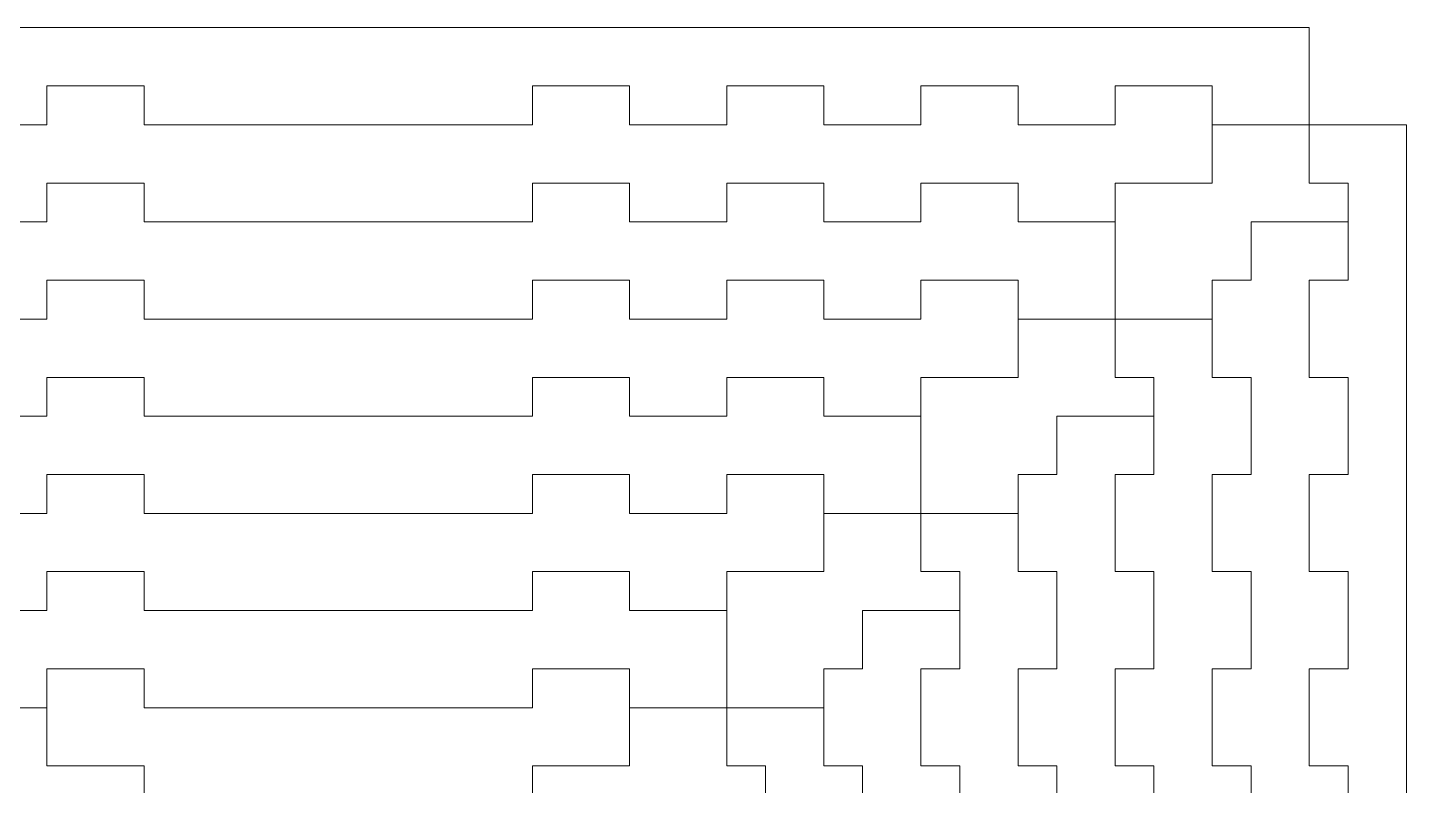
# Model space of a CAD drawing. Header units: centimetres. Extents: x -21.5 to 21.5, y -19.5 to 19.5.
# Drawn here: x -13.7 to 0.5, y -6.07 to 1.73 of the extents above; entities that cross this region are included whole.
import ezdxf

# ---------------------------------------------------------------- set-up
doc = ezdxf.new("R2010")
doc.units = ezdxf.units.CM
doc.header["$MEASUREMENT"] = 0

msp = doc.modelspace()

# ---------------------------------------------------------------- linework, layer by layer
at = {"lineweight": 9}
for points in [[(-10.50065, 1.73192), (-10.50065, 1.73192), (-20.50065, 1.73192), (-20.50065, 1.73192)], [(-10.50065, 1.73192), (-10.50065, 1.73192), (-0.50065, 1.73192), (-0.50065, 1.73192)], [(-0.50065, 1.73192), (-0.50065, 1.73192), (-0.50065, 0.73192), (-0.50065, 0.73192)], [(-13.50065, 1.13192), (-13.50065, 1.13192), (-12.50065, 1.13192), (-12.50065, 1.13192)], [(-13.50065, 0.73192), (-13.50065, 0.73192), (-13.50065, 1.13192), (-13.50065, 1.13192)], [(-12.50065, 1.13192), (-12.50065, 1.13192), (-12.50065, 0.73192), (-12.50065, 0.73192)], [(-7.50065, 1.13192), (-7.50065, 1.13192), (-8.50065, 1.13192), (-8.50065, 1.13192)], [(-8.50065, 1.13192), (-8.50065, 1.13192), (-8.50065, 0.73192), (-8.50065, 0.73192)], [(-7.50065, 0.73192), (-7.50065, 0.73192), (-7.50065, 1.13192), (-7.50065, 1.13192)], [(-5.50065, 1.13192), (-5.50065, 1.13192), (-6.50065, 1.13192), (-6.50065, 1.13192)], [(-6.50065, 1.13192), (-6.50065, 1.13192), (-6.50065, 0.73192), (-6.50065, 0.73192)], [(-5.50065, 0.73192), (-5.50065, 0.73192), (-5.50065, 1.13192), (-5.50065, 1.13192)], [(-3.50065, 1.13192), (-3.50065, 1.13192), (-4.50065, 1.13192), (-4.50065, 1.13192)], [(-4.50065, 1.13192), (-4.50065, 1.13192), (-4.50065, 0.73192), (-4.50065, 0.73192)], [(-3.50065, 0.73192), (-3.50065, 0.73192), (-3.50065, 1.13192), (-3.50065, 1.13192)], [(-1.50065, 1.13192), (-1.50065, 1.13192), (-2.50065, 1.13192), (-2.50065, 1.13192)], [(-2.50065, 1.13192), (-2.50065, 1.13192), (-2.50065, 0.73192), (-2.50065, 0.73192)], [(-1.50065, 0.73192), (-1.50065, 0.73192), (-1.50065, 1.13192), (-1.50065, 1.13192)], [(-14.50065, 0.73192), (-14.50065, 0.73192), (-13.50065, 0.73192), (-13.50065, 0.73192)], [(-12.50065, 0.73192), (-12.50065, 0.73192), (-11.50065, 0.73192), (-11.50065, 0.73192)], [(-10.50065, 0.73192), (-10.50065, 0.73192), (-11.50065, 0.73192), (-11.50065, 0.73192)], [(-10.50065, 0.73192), (-10.50065, 0.73192), (-9.50065, 0.73192), (-9.50065, 0.73192)], [(-8.50065, 0.73192), (-8.50065, 0.73192), (-9.50065, 0.73192), (-9.50065, 0.73192)], [(-6.50065, 0.73192), (-6.50065, 0.73192), (-7.50065, 0.73192), (-7.50065, 0.73192)], [(-4.50065, 0.73192), (-4.50065, 0.73192), (-5.50065, 0.73192), (-5.50065, 0.73192)], [(-2.50065, 0.73192), (-2.50065, 0.73192), (-3.50065, 0.73192), (-3.50065, 0.73192)], [(-1.50065, 0.73192), (-1.50065, 0.73192), (-1.50065, 0.13192), (-1.50065, 0.13192)], [(-0.50065, 0.73192), (-0.50065, 0.73192), (-1.50065, 0.73192), (-1.50065, 0.73192)], [(-0.50065, 0.73192), (-0.50065, 0.73192), (0.49935, 0.73192), (0.49935, 0.73192)], [(-0.50065, 0.73192), (-0.50065, 0.73192), (-0.50065, 0.13192), (-0.50065, 0.13192)], [(0.49935, 0.73192), (0.49935, 0.73192), (0.49935, -9.26808), (0.49935, -9.26808)], [(-13.50065, 0.13192), (-13.50065, 0.13192), (-12.50065, 0.13192), (-12.50065, 0.13192)], [(-13.50065, -0.26808), (-13.50065, -0.26808), (-13.50065, 0.13192), (-13.50065, 0.13192)], [(-12.50065, 0.13192), (-12.50065, 0.13192), (-12.50065, -0.26808), (-12.50065, -0.26808)], [(-7.50065, 0.13192), (-7.50065, 0.13192), (-8.50065, 0.13192), (-8.50065, 0.13192)], [(-8.50065, 0.13192), (-8.50065, 0.13192), (-8.50065, -0.26808), (-8.50065, -0.26808)], [(-7.50065, -0.26808), (-7.50065, -0.26808), (-7.50065, 0.13192), (-7.50065, 0.13192)], [(-5.50065, 0.13192), (-5.50065, 0.13192), (-6.50065, 0.13192), (-6.50065, 0.13192)], [(-6.50065, 0.13192), (-6.50065, 0.13192), (-6.50065, -0.26808), (-6.50065, -0.26808)], [(-5.50065, -0.26808), (-5.50065, -0.26808), (-5.50065, 0.13192), (-5.50065, 0.13192)], [(-3.50065, 0.13192), (-3.50065, 0.13192), (-4.50065, 0.13192), (-4.50065, 0.13192)], [(-4.50065, 0.13192), (-4.50065, 0.13192), (-4.50065, -0.26808), (-4.50065, -0.26808)], [(-3.50065, -0.26808), (-3.50065, -0.26808), (-3.50065, 0.13192), (-3.50065, 0.13192)], [(-1.50065, 0.13192), (-1.50065, 0.13192), (-2.50065, 0.13192), (-2.50065, 0.13192)], [(-2.50065, 0.13192), (-2.50065, 0.13192), (-2.50065, -0.26808), (-2.50065, -0.26808)], [(-0.50065, 0.13192), (-0.50065, 0.13192), (-0.10065, 0.13192), (-0.10065, 0.13192)], [(-0.10065, 0.13192), (-0.10065, 0.13192), (-0.10065, -0.86808), (-0.10065, -0.86808)], [(-14.50065, -0.26808), (-14.50065, -0.26808), (-13.50065, -0.26808), (-13.50065, -0.26808)], [(-12.50065, -0.26808), (-12.50065, -0.26808), (-11.50065, -0.26808), (-11.50065, -0.26808)], [(-10.50065, -0.26808), (-10.50065, -0.26808), (-11.50065, -0.26808), (-11.50065, -0.26808)], [(-10.50065, -0.26808), (-10.50065, -0.26808), (-9.50065, -0.26808), (-9.50065, -0.26808)], [(-8.50065, -0.26808), (-8.50065, -0.26808), (-9.50065, -0.26808), (-9.50065, -0.26808)], [(-6.50065, -0.26808), (-6.50065, -0.26808), (-7.50065, -0.26808), (-7.50065, -0.26808)], [(-4.50065, -0.26808), (-4.50065, -0.26808), (-5.50065, -0.26808), (-5.50065, -0.26808)], [(-2.50065, -0.26808), (-2.50065, -0.26808), (-3.50065, -0.26808), (-3.50065, -0.26808)], [(-2.50065, -0.26808), (-2.50065, -0.26808), (-2.50065, -1.26808), (-2.50065, -1.26808)], [(-1.10065, -0.26808), (-1.10065, -0.26808), (-0.10065, -0.26808), (-0.10065, -0.26808)], [(-1.10065, -0.26808), (-1.10065, -0.26808), (-1.10065, -0.86808), (-1.10065, -0.86808)], [(-13.50065, -0.86808), (-13.50065, -0.86808), (-12.50065, -0.86808), (-12.50065, -0.86808)], [(-13.50065, -1.26808), (-13.50065, -1.26808), (-13.50065, -0.86808), (-13.50065, -0.86808)], [(-12.50065, -0.86808), (-12.50065, -0.86808), (-12.50065, -1.26808), (-12.50065, -1.26808)], [(-7.50065, -0.86808), (-7.50065, -0.86808), (-8.50065, -0.86808), (-8.50065, -0.86808)], [(-8.50065, -0.86808), (-8.50065, -0.86808), (-8.50065, -1.26808), (-8.50065, -1.26808)], [(-7.50065, -1.26808), (-7.50065, -1.26808), (-7.50065, -0.86808), (-7.50065, -0.86808)], [(-5.50065, -0.86808), (-5.50065, -0.86808), (-6.50065, -0.86808), (-6.50065, -0.86808)], [(-6.50065, -0.86808), (-6.50065, -0.86808), (-6.50065, -1.26808), (-6.50065, -1.26808)], [(-5.50065, -1.26808), (-5.50065, -1.26808), (-5.50065, -0.86808), (-5.50065, -0.86808)], [(-3.50065, -0.86808), (-3.50065, -0.86808), (-4.50065, -0.86808), (-4.50065, -0.86808)], [(-4.50065, -0.86808), (-4.50065, -0.86808), (-4.50065, -1.26808), (-4.50065, -1.26808)], [(-3.50065, -1.86808), (-3.50065, -1.86808), (-3.50065, -0.86808), (-3.50065, -0.86808)], [(-1.50065, -0.86808), (-1.50065, -0.86808), (-1.10065, -0.86808), (-1.10065, -0.86808)], [(-1.50065, -0.86808), (-1.50065, -0.86808), (-1.50065, -1.86808), (-1.50065, -1.86808)], [(-0.50065, -0.86808), (-0.50065, -0.86808), (-0.50065, -1.86808), (-0.50065, -1.86808)], [(-0.10065, -0.86808), (-0.10065, -0.86808), (-0.50065, -0.86808), (-0.50065, -0.86808)], [(-14.50065, -1.26808), (-14.50065, -1.26808), (-13.50065, -1.26808), (-13.50065, -1.26808)], [(-12.50065, -1.26808), (-12.50065, -1.26808), (-11.50065, -1.26808), (-11.50065, -1.26808)], [(-10.50065, -1.26808), (-10.50065, -1.26808), (-11.50065, -1.26808), (-11.50065, -1.26808)], [(-10.50065, -1.26808), (-10.50065, -1.26808), (-9.50065, -1.26808), (-9.50065, -1.26808)], [(-8.50065, -1.26808), (-8.50065, -1.26808), (-9.50065, -1.26808), (-9.50065, -1.26808)], [(-6.50065, -1.26808), (-6.50065, -1.26808), (-7.50065, -1.26808), (-7.50065, -1.26808)], [(-4.50065, -1.26808), (-4.50065, -1.26808), (-5.50065, -1.26808), (-5.50065, -1.26808)], [(-2.50065, -1.26808), (-2.50065, -1.26808), (-3.50065, -1.26808), (-3.50065, -1.26808)], [(-2.50065, -1.26808), (-2.50065, -1.26808), (-2.50065, -1.86808), (-2.50065, -1.86808)], [(-2.50065, -1.26808), (-2.50065, -1.26808), (-1.50065, -1.26808), (-1.50065, -1.26808)], [(-13.50065, -1.86808), (-13.50065, -1.86808), (-12.50065, -1.86808), (-12.50065, -1.86808)], [(-13.50065, -2.26808), (-13.50065, -2.26808), (-13.50065, -1.86808), (-13.50065, -1.86808)], [(-12.50065, -1.86808), (-12.50065, -1.86808), (-12.50065, -2.26808), (-12.50065, -2.26808)], [(-7.50065, -1.86808), (-7.50065, -1.86808), (-8.50065, -1.86808), (-8.50065, -1.86808)], [(-8.50065, -1.86808), (-8.50065, -1.86808), (-8.50065, -2.26808), (-8.50065, -2.26808)], [(-7.50065, -2.26808), (-7.50065, -2.26808), (-7.50065, -1.86808), (-7.50065, -1.86808)], [(-5.50065, -1.86808), (-5.50065, -1.86808), (-6.50065, -1.86808), (-6.50065, -1.86808)], [(-6.50065, -1.86808), (-6.50065, -1.86808), (-6.50065, -2.26808), (-6.50065, -2.26808)], [(-5.50065, -2.26808), (-5.50065, -2.26808), (-5.50065, -1.86808), (-5.50065, -1.86808)], [(-3.50065, -1.86808), (-3.50065, -1.86808), (-4.50065, -1.86808), (-4.50065, -1.86808)], [(-4.50065, -1.86808), (-4.50065, -1.86808), (-4.50065, -2.26808), (-4.50065, -2.26808)], [(-2.50065, -1.86808), (-2.50065, -1.86808), (-2.10065, -1.86808), (-2.10065, -1.86808)], [(-2.10065, -1.86808), (-2.10065, -1.86808), (-2.10065, -2.86808), (-2.10065, -2.86808)], [(-1.50065, -1.86808), (-1.50065, -1.86808), (-1.10065, -1.86808), (-1.10065, -1.86808)], [(-1.10065, -1.86808), (-1.10065, -1.86808), (-1.10065, -2.86808), (-1.10065, -2.86808)], [(-0.50065, -1.86808), (-0.50065, -1.86808), (-0.10065, -1.86808), (-0.10065, -1.86808)], [(-0.10065, -1.86808), (-0.10065, -1.86808), (-0.10065, -2.86808), (-0.10065, -2.86808)], [(-14.50065, -2.26808), (-14.50065, -2.26808), (-13.50065, -2.26808), (-13.50065, -2.26808)], [(-12.50065, -2.26808), (-12.50065, -2.26808), (-11.50065, -2.26808), (-11.50065, -2.26808)], [(-10.50065, -2.26808), (-10.50065, -2.26808), (-11.50065, -2.26808), (-11.50065, -2.26808)], [(-10.50065, -2.26808), (-10.50065, -2.26808), (-9.50065, -2.26808), (-9.50065, -2.26808)], [(-8.50065, -2.26808), (-8.50065, -2.26808), (-9.50065, -2.26808), (-9.50065, -2.26808)], [(-6.50065, -2.26808), (-6.50065, -2.26808), (-7.50065, -2.26808), (-7.50065, -2.26808)], [(-4.50065, -2.26808), (-4.50065, -2.26808), (-5.50065, -2.26808), (-5.50065, -2.26808)], [(-4.50065, -2.26808), (-4.50065, -2.26808), (-4.50065, -3.26808), (-4.50065, -3.26808)], [(-3.10065, -2.26808), (-3.10065, -2.26808), (-3.10065, -2.86808), (-3.10065, -2.86808)], [(-3.10065, -2.26808), (-3.10065, -2.26808), (-2.10065, -2.26808), (-2.10065, -2.26808)], [(-13.50065, -2.86808), (-13.50065, -2.86808), (-12.50065, -2.86808), (-12.50065, -2.86808)], [(-13.50065, -3.26808), (-13.50065, -3.26808), (-13.50065, -2.86808), (-13.50065, -2.86808)], [(-12.50065, -2.86808), (-12.50065, -2.86808), (-12.50065, -3.26808), (-12.50065, -3.26808)], [(-7.50065, -2.86808), (-7.50065, -2.86808), (-8.50065, -2.86808), (-8.50065, -2.86808)], [(-8.50065, -2.86808), (-8.50065, -2.86808), (-8.50065, -3.26808), (-8.50065, -3.26808)], [(-7.50065, -3.26808), (-7.50065, -3.26808), (-7.50065, -2.86808), (-7.50065, -2.86808)], [(-5.50065, -2.86808), (-5.50065, -2.86808), (-6.50065, -2.86808), (-6.50065, -2.86808)], [(-6.50065, -2.86808), (-6.50065, -2.86808), (-6.50065, -3.26808), (-6.50065, -3.26808)], [(-5.50065, -3.26808), (-5.50065, -3.26808), (-5.50065, -2.86808), (-5.50065, -2.86808)], [(-4.50065, -2.86808), (-4.50065, -2.86808), (-4.50065, -3.26808), (-4.50065, -3.26808)], [(-3.10065, -2.86808), (-3.10065, -2.86808), (-3.50065, -2.86808), (-3.50065, -2.86808)], [(-3.50065, -2.86808), (-3.50065, -2.86808), (-3.50065, -3.86808), (-3.50065, -3.86808)], [(-2.10065, -2.86808), (-2.10065, -2.86808), (-2.50065, -2.86808), (-2.50065, -2.86808)], [(-2.50065, -2.86808), (-2.50065, -2.86808), (-2.50065, -3.86808), (-2.50065, -3.86808)], [(-1.10065, -2.86808), (-1.10065, -2.86808), (-1.50065, -2.86808), (-1.50065, -2.86808)], [(-1.50065, -2.86808), (-1.50065, -2.86808), (-1.50065, -3.86808), (-1.50065, -3.86808)], [(-0.50065, -2.86808), (-0.50065, -2.86808), (-0.50065, -3.86808), (-0.50065, -3.86808)], [(-0.10065, -2.86808), (-0.10065, -2.86808), (-0.50065, -2.86808), (-0.50065, -2.86808)], [(-14.50065, -3.26808), (-14.50065, -3.26808), (-13.50065, -3.26808), (-13.50065, -3.26808)], [(-12.50065, -3.26808), (-12.50065, -3.26808), (-11.50065, -3.26808), (-11.50065, -3.26808)], [(-10.50065, -3.26808), (-10.50065, -3.26808), (-11.50065, -3.26808), (-11.50065, -3.26808)], [(-10.50065, -3.26808), (-10.50065, -3.26808), (-9.50065, -3.26808), (-9.50065, -3.26808)], [(-8.50065, -3.26808), (-8.50065, -3.26808), (-9.50065, -3.26808), (-9.50065, -3.26808)], [(-6.50065, -3.26808), (-6.50065, -3.26808), (-7.50065, -3.26808), (-7.50065, -3.26808)], [(-5.50065, -3.26808), (-5.50065, -3.26808), (-5.50065, -3.86808), (-5.50065, -3.86808)], [(-4.50065, -3.26808), (-4.50065, -3.26808), (-5.50065, -3.26808), (-5.50065, -3.26808)], [(-4.50065, -3.26808), (-4.50065, -3.26808), (-4.50065, -3.86808), (-4.50065, -3.86808)], [(-4.50065, -3.26808), (-4.50065, -3.26808), (-3.50065, -3.26808), (-3.50065, -3.26808)], [(-13.50065, -3.86808), (-13.50065, -3.86808), (-12.50065, -3.86808), (-12.50065, -3.86808)], [(-13.50065, -4.26808), (-13.50065, -4.26808), (-13.50065, -3.86808), (-13.50065, -3.86808)], [(-12.50065, -3.86808), (-12.50065, -3.86808), (-12.50065, -4.26808), (-12.50065, -4.26808)], [(-7.50065, -3.86808), (-7.50065, -3.86808), (-8.50065, -3.86808), (-8.50065, -3.86808)], [(-8.50065, -3.86808), (-8.50065, -3.86808), (-8.50065, -4.26808), (-8.50065, -4.26808)], [(-7.50065, -4.26808), (-7.50065, -4.26808), (-7.50065, -3.86808), (-7.50065, -3.86808)], [(-5.50065, -3.86808), (-5.50065, -3.86808), (-6.50065, -3.86808), (-6.50065, -3.86808)], [(-6.50065, -3.86808), (-6.50065, -3.86808), (-6.50065, -4.26808), (-6.50065, -4.26808)], [(-4.50065, -3.86808), (-4.50065, -3.86808), (-4.10065, -3.86808), (-4.10065, -3.86808)], [(-4.10065, -3.86808), (-4.10065, -3.86808), (-4.10065, -4.86808), (-4.10065, -4.86808)], [(-3.50065, -3.86808), (-3.50065, -3.86808), (-3.10065, -3.86808), (-3.10065, -3.86808)], [(-3.10065, -3.86808), (-3.10065, -3.86808), (-3.10065, -4.86808), (-3.10065, -4.86808)], [(-2.50065, -3.86808), (-2.50065, -3.86808), (-2.10065, -3.86808), (-2.10065, -3.86808)], [(-2.10065, -3.86808), (-2.10065, -3.86808), (-2.10065, -4.86808), (-2.10065, -4.86808)], [(-1.50065, -3.86808), (-1.50065, -3.86808), (-1.10065, -3.86808), (-1.10065, -3.86808)], [(-1.10065, -3.86808), (-1.10065, -3.86808), (-1.10065, -4.86808), (-1.10065, -4.86808)], [(-0.50065, -3.86808), (-0.50065, -3.86808), (-0.10065, -3.86808), (-0.10065, -3.86808)], [(-0.10065, -3.86808), (-0.10065, -3.86808), (-0.10065, -4.86808), (-0.10065, -4.86808)], [(-14.50065, -4.26808), (-14.50065, -4.26808), (-13.50065, -4.26808), (-13.50065, -4.26808)], [(-12.50065, -4.26808), (-12.50065, -4.26808), (-11.50065, -4.26808), (-11.50065, -4.26808)], [(-10.50065, -4.26808), (-10.50065, -4.26808), (-11.50065, -4.26808), (-11.50065, -4.26808)], [(-10.50065, -4.26808), (-10.50065, -4.26808), (-9.50065, -4.26808), (-9.50065, -4.26808)], [(-8.50065, -4.26808), (-8.50065, -4.26808), (-9.50065, -4.26808), (-9.50065, -4.26808)], [(-6.50065, -4.26808), (-6.50065, -4.26808), (-7.50065, -4.26808), (-7.50065, -4.26808)], [(-6.50065, -4.26808), (-6.50065, -4.26808), (-6.50065, -5.26808), (-6.50065, -5.26808)], [(-5.10065, -4.26808), (-5.10065, -4.26808), (-5.10065, -4.86808), (-5.10065, -4.86808)], [(-5.10065, -4.26808), (-5.10065, -4.26808), (-4.10065, -4.26808), (-4.10065, -4.26808)], [(-13.50065, -4.86808), (-13.50065, -4.86808), (-12.50065, -4.86808), (-12.50065, -4.86808)], [(-13.50065, -5.26808), (-13.50065, -5.26808), (-13.50065, -4.86808), (-13.50065, -4.86808)], [(-12.50065, -4.86808), (-12.50065, -4.86808), (-12.50065, -5.26808), (-12.50065, -5.26808)], [(-7.50065, -4.86808), (-7.50065, -4.86808), (-8.50065, -4.86808), (-8.50065, -4.86808)], [(-8.50065, -4.86808), (-8.50065, -4.86808), (-8.50065, -5.26808), (-8.50065, -5.26808)], [(-7.50065, -5.26808), (-7.50065, -5.26808), (-7.50065, -4.86808), (-7.50065, -4.86808)], [(-6.50065, -4.86808), (-6.50065, -4.86808), (-6.50065, -5.26808), (-6.50065, -5.26808)], [(-5.10065, -4.86808), (-5.10065, -4.86808), (-5.50065, -4.86808), (-5.50065, -4.86808)], [(-5.50065, -4.86808), (-5.50065, -4.86808), (-5.50065, -5.86808), (-5.50065, -5.86808)], [(-4.10065, -4.86808), (-4.10065, -4.86808), (-4.50065, -4.86808), (-4.50065, -4.86808)], [(-4.50065, -4.86808), (-4.50065, -4.86808), (-4.50065, -5.86808), (-4.50065, -5.86808)], [(-3.10065, -4.86808), (-3.10065, -4.86808), (-3.50065, -4.86808), (-3.50065, -4.86808)], [(-3.50065, -4.86808), (-3.50065, -4.86808), (-3.50065, -5.86808), (-3.50065, -5.86808)], [(-2.10065, -4.86808), (-2.10065, -4.86808), (-2.50065, -4.86808), (-2.50065, -4.86808)], [(-2.50065, -4.86808), (-2.50065, -4.86808), (-2.50065, -5.86808), (-2.50065, -5.86808)], [(-1.10065, -4.86808), (-1.10065, -4.86808), (-1.50065, -4.86808), (-1.50065, -4.86808)], [(-1.50065, -4.86808), (-1.50065, -4.86808), (-1.50065, -5.86808), (-1.50065, -5.86808)], [(-0.50065, -4.86808), (-0.50065, -4.86808), (-0.50065, -5.86808), (-0.50065, -5.86808)], [(-0.10065, -4.86808), (-0.10065, -4.86808), (-0.50065, -4.86808), (-0.50065, -4.86808)], [(-14.50065, -5.26808), (-14.50065, -5.26808), (-13.50065, -5.26808), (-13.50065, -5.26808)], [(-13.50065, -5.26808), (-13.50065, -5.26808), (-13.50065, -5.86808), (-13.50065, -5.86808)], [(-12.50065, -5.26808), (-12.50065, -5.26808), (-11.50065, -5.26808), (-11.50065, -5.26808)], [(-10.50065, -5.26808), (-10.50065, -5.26808), (-11.50065, -5.26808), (-11.50065, -5.26808)], [(-10.50065, -5.26808), (-10.50065, -5.26808), (-9.50065, -5.26808), (-9.50065, -5.26808)], [(-8.50065, -5.26808), (-8.50065, -5.26808), (-9.50065, -5.26808), (-9.50065, -5.26808)], [(-7.50065, -5.26808), (-7.50065, -5.26808), (-7.50065, -5.86808), (-7.50065, -5.86808)], [(-6.50065, -5.26808), (-6.50065, -5.26808), (-7.50065, -5.26808), (-7.50065, -5.26808)], [(-6.50065, -5.26808), (-6.50065, -5.26808), (-6.50065, -5.86808), (-6.50065, -5.86808)], [(-6.50065, -5.26808), (-6.50065, -5.26808), (-5.50065, -5.26808), (-5.50065, -5.26808)], [(-13.50065, -5.86808), (-13.50065, -5.86808), (-12.50065, -5.86808), (-12.50065, -5.86808)], [(-12.50065, -5.86808), (-12.50065, -5.86808), (-12.50065, -6.26808), (-12.50065, -6.26808)], [(-7.50065, -5.86808), (-7.50065, -5.86808), (-8.50065, -5.86808), (-8.50065, -5.86808)], [(-8.50065, -5.86808), (-8.50065, -5.86808), (-8.50065, -6.26808), (-8.50065, -6.26808)], [(-6.50065, -5.86808), (-6.50065, -5.86808), (-6.10065, -5.86808), (-6.10065, -5.86808)], [(-6.10065, -5.86808), (-6.10065, -5.86808), (-6.10065, -6.86808), (-6.10065, -6.86808)], [(-5.50065, -5.86808), (-5.50065, -5.86808), (-5.10065, -5.86808), (-5.10065, -5.86808)], [(-5.10065, -5.86808), (-5.10065, -5.86808), (-5.10065, -6.86808), (-5.10065, -6.86808)], [(-4.50065, -5.86808), (-4.50065, -5.86808), (-4.10065, -5.86808), (-4.10065, -5.86808)], [(-4.10065, -5.86808), (-4.10065, -5.86808), (-4.10065, -6.86808), (-4.10065, -6.86808)], [(-3.50065, -5.86808), (-3.50065, -5.86808), (-3.10065, -5.86808), (-3.10065, -5.86808)], [(-3.10065, -5.86808), (-3.10065, -5.86808), (-3.10065, -6.86808), (-3.10065, -6.86808)], [(-2.50065, -5.86808), (-2.50065, -5.86808), (-2.10065, -5.86808), (-2.10065, -5.86808)], [(-2.10065, -5.86808), (-2.10065, -5.86808), (-2.10065, -6.86808), (-2.10065, -6.86808)], [(-1.50065, -5.86808), (-1.50065, -5.86808), (-1.10065, -5.86808), (-1.10065, -5.86808)], [(-1.10065, -5.86808), (-1.10065, -5.86808), (-1.10065, -6.86808), (-1.10065, -6.86808)], [(-0.50065, -5.86808), (-0.50065, -5.86808), (-0.10065, -5.86808), (-0.10065, -5.86808)], [(-0.10065, -5.86808), (-0.10065, -5.86808), (-0.10065, -6.86808), (-0.10065, -6.86808)]]:
    msp.add_open_spline(points, degree=3, dxfattribs=at)

doc.saveas('drawing.dxf')
